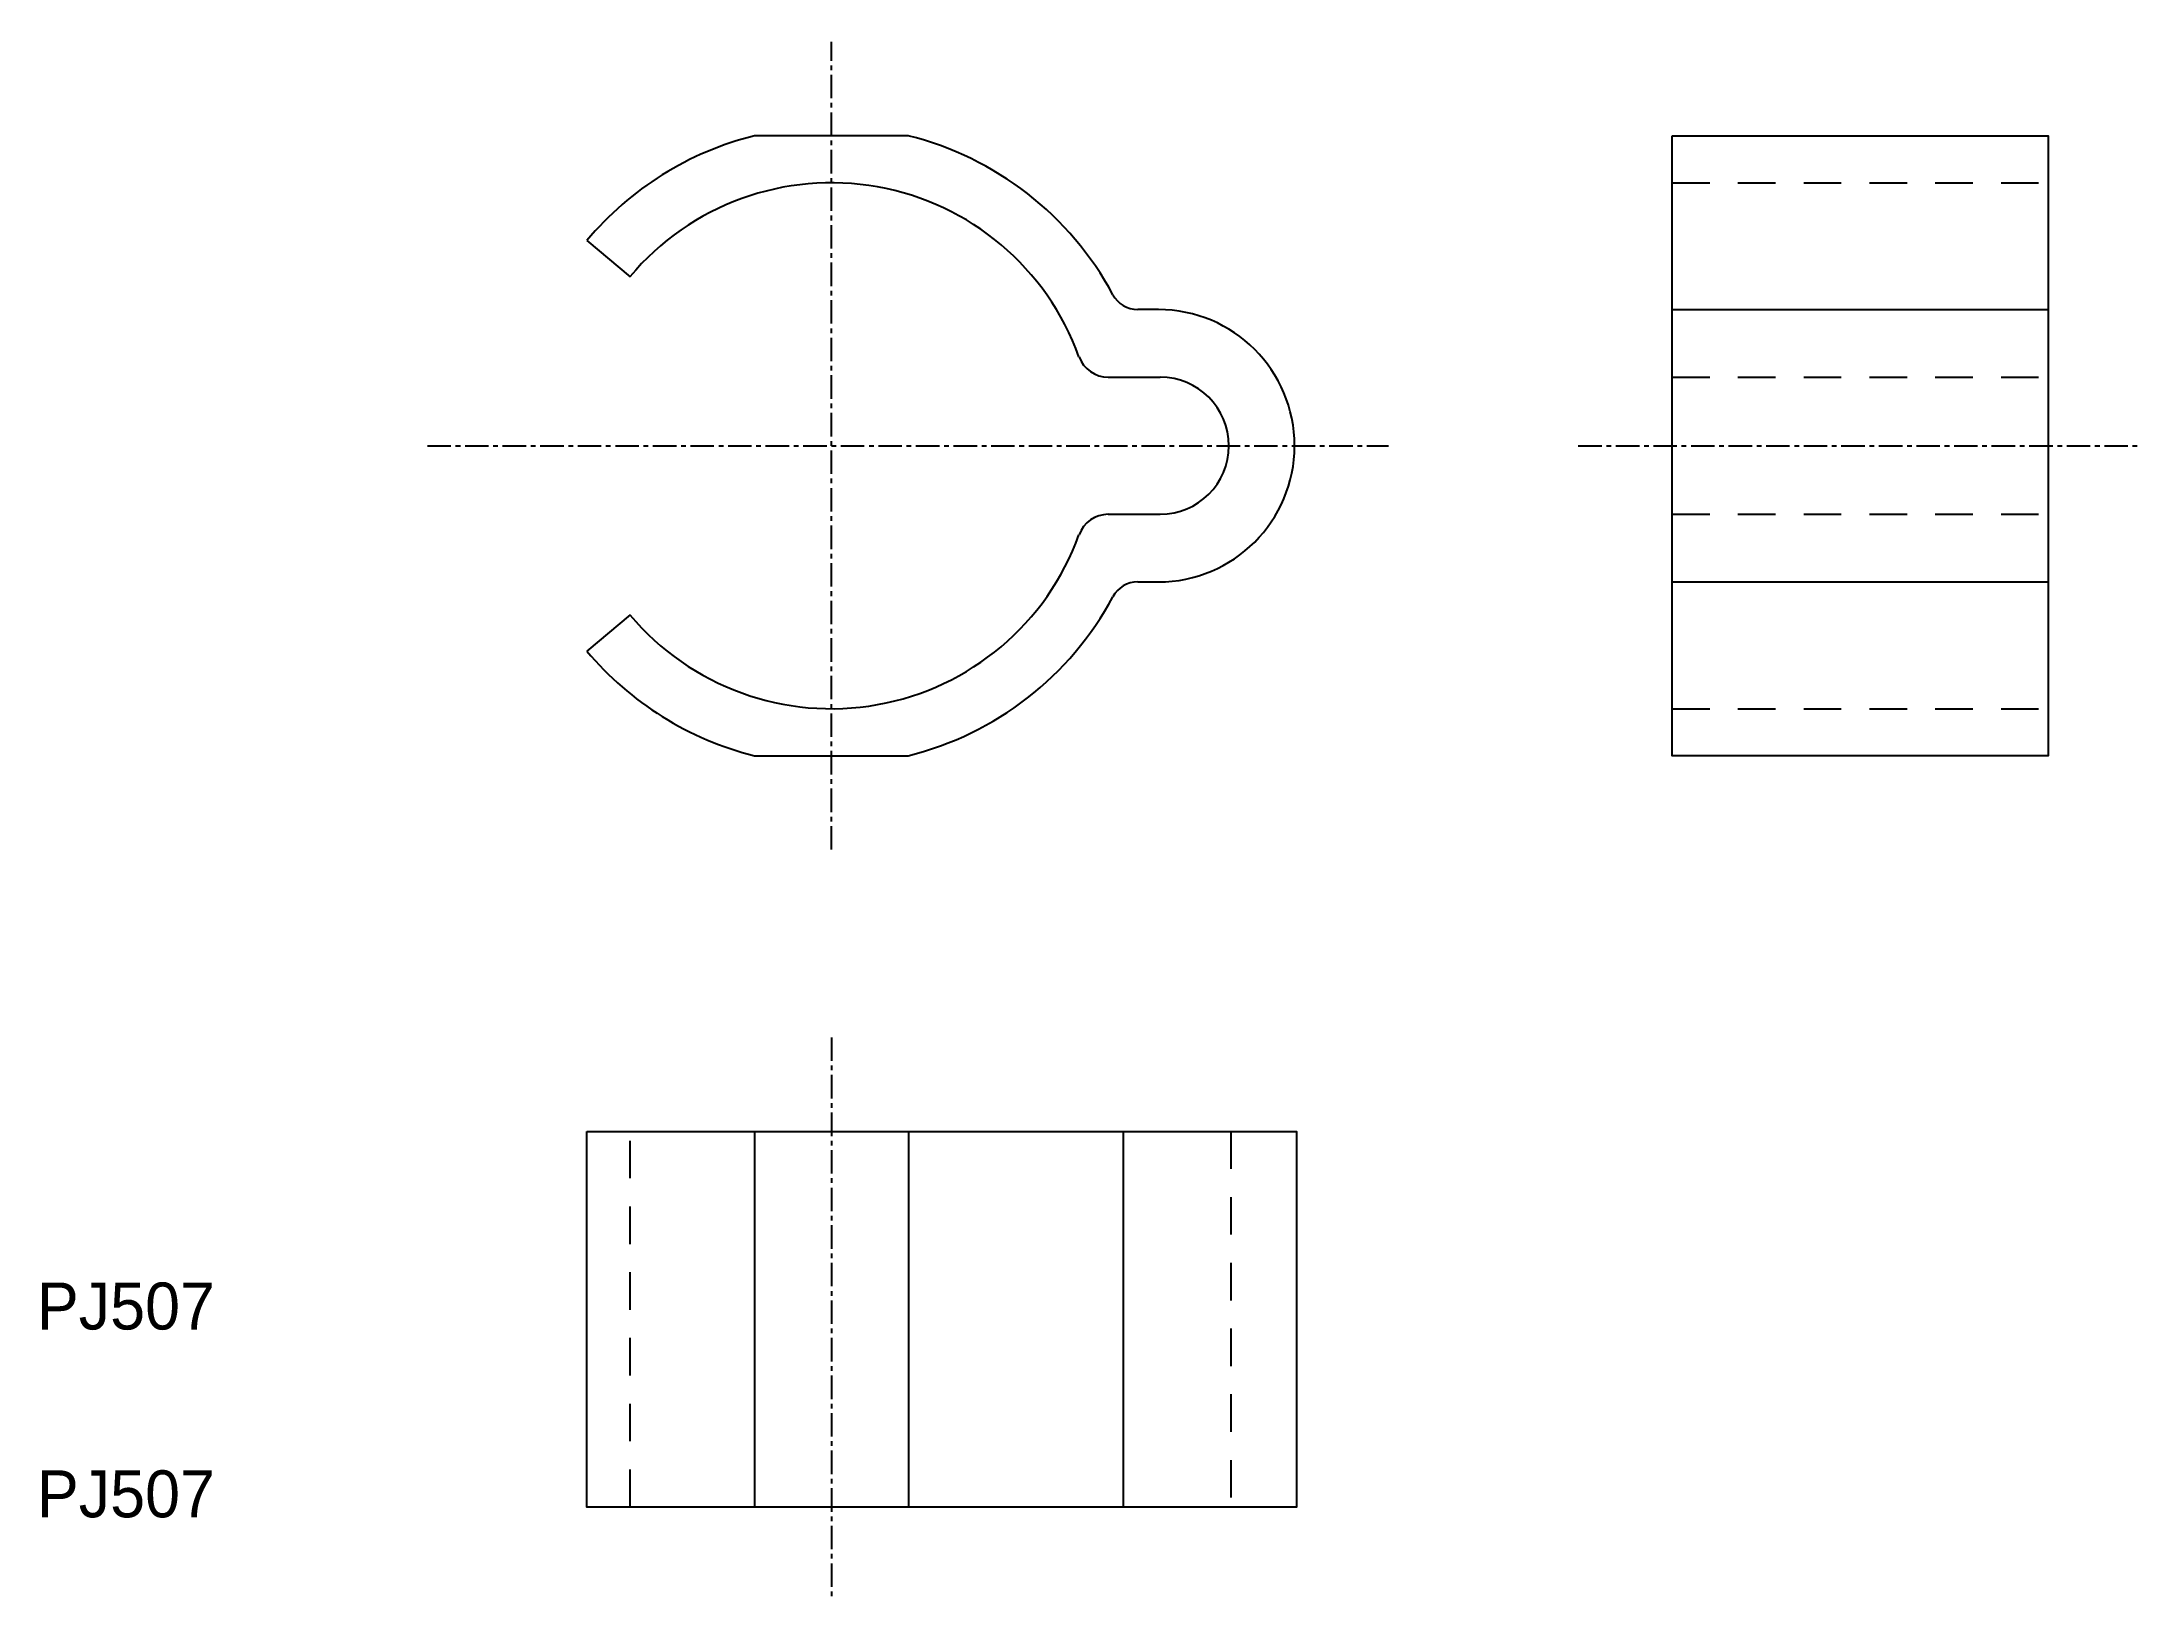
# Model space of a CAD drawing. Extents: x 0 to 112, y -4 to 79.
import ezdxf

# ---------------------------------------------------------------- set-up
doc = ezdxf.new("R2010")
doc.units = 0
doc.linetypes.add('CENTER', pattern=[2, 1.25, -0.25, 0.25, -0.25])
doc.linetypes.add('DASHED', pattern=[3.5, 2, -1.5])
doc.layers.get('0').update_dxf_attribs({"linetype": 'CONTINUOUS'})
doc.layers.add('CENTER', color=1, linetype='CENTER')

msp = doc.modelspace()

# ---------------------------------------------------------------- linework, layer by layer
at = {"color": 7, "linetype": 'CONTINUOUS'}
for p, q in [((46.39, 73.55), (38.2, 73.55)), ((29.27, 67.97), (31.57, 66.04)), ((59.69, 64.3), (58.59, 64.3)), ((87.04, 64.3), (107.04, 64.3)), ((57.02, 60.7), (59.79, 60.7)), ((57.02, 53.4), (59.79, 53.4)), ((58.59, 49.8), (59.69, 49.8)), ((87.04, 49.8), (107.04, 49.8)), ((31.57, 48.05), (29.27, 46.12)), ((38.2, 40.55), (46.39, 40.55)), ((38.2, 20.55), (38.2, 0.55)), ((46.39, 20.55), (46.39, 0.55)), ((57.82, 20.55), (57.82, 0.55))]:
    msp.add_line(p, q, dxfattribs=at)
at = {"color": 3, "linetype": 'DASHED'}
for p, q in [((87.04, 71.05), (107.04, 71.05)), ((87.04, 60.7), (107.04, 60.7)), ((87.04, 53.4), (107.04, 53.4)), ((87.04, 43.05), (107.04, 43.05)), ((31.57, 0.55), (31.57, 20.55)), ((63.54, 20.55), (63.54, 0.55))]:
    msp.add_line(p, q, dxfattribs=at)
at = {"color": 7, "linetype": 'CONTINUOUS'}
for points in [[(87.04, 73.55), (107.04, 73.55), (107.04, 40.55), (87.04, 40.55)], [(29.27, 20.55), (67.04, 20.55), (67.04, 0.55), (29.27, 0.55)]]:
    msp.add_lwpolyline(points, close=True, dxfattribs=at)
for centre, radius, start, end in [((42.29, 57.05), 17, 103.9306, 140), ((42.29, 57.05), 17, 28.2275, 76.0694), ((42.29, 57.05), 14, 19.7951, 140), ((58.59, 65.8), 1.5, 208.2274, 270), ((59.69, 57.05), 7.25, 270, 90), ((57.02, 62.35), 1.65, 199.7951, 270), ((59.79, 57.05), 3.65, 270, 90), ((57.02, 51.75), 1.65, 90, 160.2049), ((42.29, 57.05), 14, 220, 340.2049), ((58.59, 48.3), 1.5, 90, 151.7725), ((42.29, 57.05), 17, 283.9306, 331.7725), ((42.29, 57.05), 17, 220, 256.0694)]:
    msp.add_arc(centre, radius, start, end, dxfattribs=at)
at = {"layer": 'CENTER', "color": 1, "linetype": 'CENTER'}
for p, q in [((42.29, 35.55), (42.29, 78.55)), ((20.79, 57.05), (71.94, 57.05)), ((82.04, 57.05), (112.04, 57.05)), ((42.29, 25.55), (42.29, -4.45))]:
    msp.add_line(p, q, dxfattribs=at)

# ---------------------------------------------------------------- texts
at = {"color": 7, "linetype": 'CONTINUOUS'}
for p in [(0, 10), (0, 0)]:
    msp.add_text('PJ507', height=2.5, dxfattribs=at).set_placement(p)

doc.saveas('drawing.dxf')
